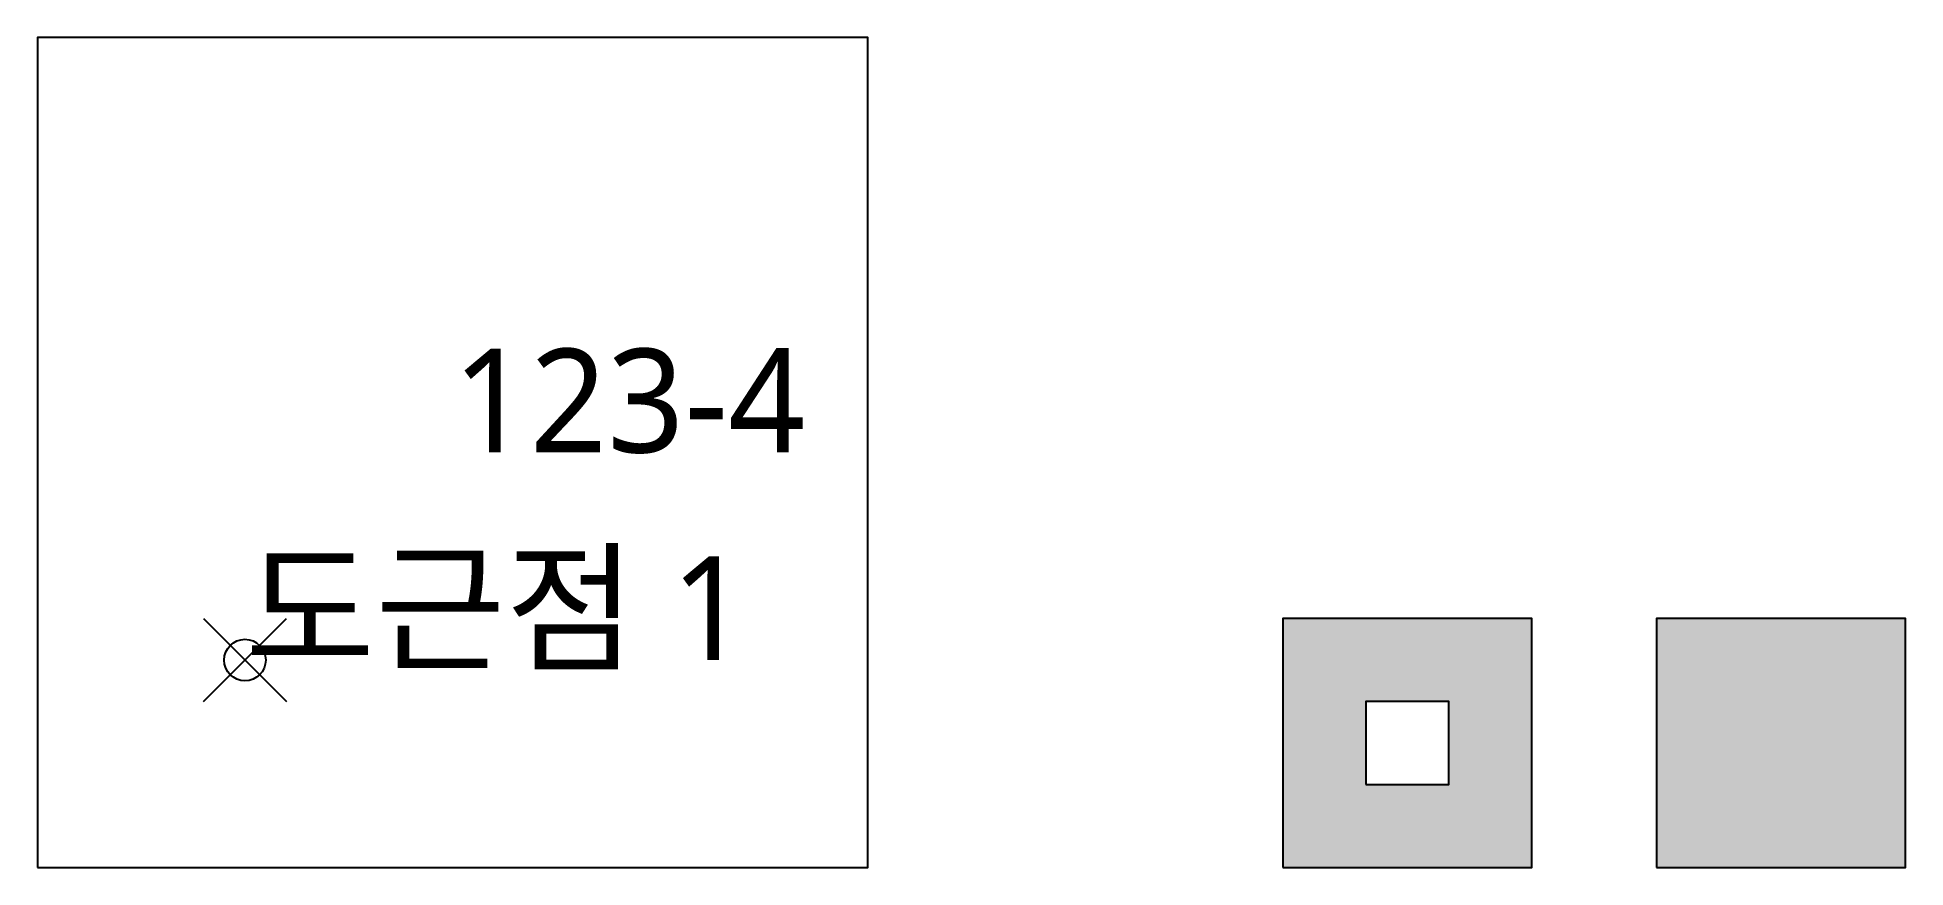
# Model space of a CAD drawing. Extents: x 200000 to 200045, y 440000 to 440020.
import ezdxf

# ---------------------------------------------------------------- set-up
doc = ezdxf.new("R2010")
doc.units = 0
doc.header["$PDMODE"] = 35
doc.header["$PDSIZE"] = -1
for name, color, linetype in [('0-건물', 7, 'Continuous'), ('0-연속지적도', 7, 'Continuous'), ('0-지적도근점', 7, 'Continuous')]:
    doc.layers.add(name, color=color, linetype=linetype)
doc.styles.get("Standard").update_dxf_attribs({"font": 'malgun.ttf'})

msp = doc.modelspace()

# ---------------------------------------------------------------- linework, layer by layer
at = {"layer": '0-건물'}
for points in [[(200030, 440000), (200036, 440000), (200036, 440006), (200030, 440006), (200030, 440000)], [(200039, 440000), (200045, 440000), (200045, 440006), (200039, 440006), (200039, 440000)], [(200032, 440002), (200034, 440002), (200034, 440004), (200032, 440004), (200032, 440002)]]:
    msp.add_lwpolyline(points, close=True, dxfattribs=at)
for points in [[(200030, 440000), (200030, 440006), (200032, 440002)], [(200032, 440004), (200032, 440002), (200030, 440006)], [(200034, 440004), (200032, 440004), (200030, 440006)], [(200034, 440004), (200030, 440006), (200036, 440006)], [(200036, 440006), (200036, 440000), (200034, 440002)], [(200034, 440002), (200034, 440004), (200036, 440006)], [(200039, 440000), (200039, 440006), (200045, 440006)], [(200045, 440006), (200045, 440000), (200039, 440000)], [(200036, 440000), (200030, 440000), (200032, 440002)], [(200036, 440000), (200032, 440002), (200034, 440002)]]:
    msp.add_solid(points, dxfattribs=at)
at = {"layer": '0-연속지적도'}
msp.add_lwpolyline([(200000, 440000), (200020, 440000), (200020, 440020), (200000, 440020), (200000, 440000)], close=True, dxfattribs=at)
at = {"layer": '0-지적도근점'}
msp.add_point((200005, 440005), dxfattribs=at)

# ---------------------------------------------------------------- texts
at = {"layer": '0-연속지적도'}
msp.add_text('123-4', height=2.5, dxfattribs=at).set_placement((200010, 440010))
at = {"layer": '0-지적도근점'}
msp.add_text('도근점 1', height=2.5, dxfattribs=at).set_placement((200005, 440005))

doc.saveas('drawing.dxf')
